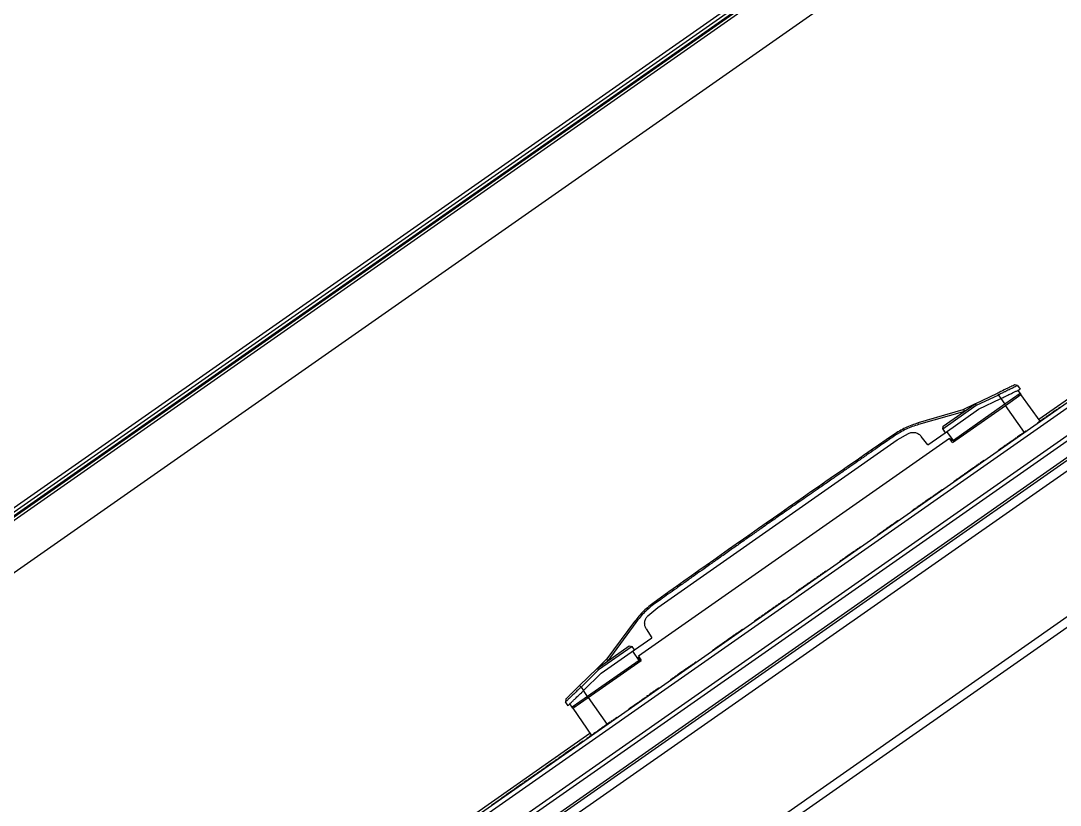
# Model space of a CAD drawing. Header units: millimetres. Extents: x 152904052 to 153933663, y 538271515 to 539240469.
# Drawn here: x 153466378.8 to 153466872.6, y 538580405.9 to 538580778.6 of the extents above; entities that cross this region are included whole.
import ezdxf

# ---------------------------------------------------------------- set-up
doc = ezdxf.new("R2010")
doc.units = ezdxf.units.MM
doc.layers.add('POWR', color=5, linetype='Continuous')

msp = doc.modelspace()

# ---------------------------------------------------------------- linework, layer by layer
at = {"layer": 'POWR', "color": 7}
for p, q in [((153467081.4, 538581041.31), (153466180.33, 538580410.37)), ((153467082.32, 538581040), (153466181.25, 538580409.06)), ((153467080.5, 538581037.01), (153466184.68, 538580409.75)), ((153466194.65, 538580416.25), (153467071.15, 538581029.98)), ((153466196.46, 538580415.93), (153467070.83, 538581028.17)), ((153467072.18, 538581004.08), (153466218.63, 538580406.42)), ((153466325.01, 538580208.99), (153467221.16, 538580836.48)), ((153466325.52, 538580211.91), (153467218.24, 538580836.99)), ((153467225.2, 538580826), (153466333.48, 538580201.61)), ((153467226.34, 538580824.36), (153466334.63, 538580199.97)), ((153467214.87, 538580807.11), (153464552.63, 538578942.98)), ((153467217.22, 538580803.75), (153464554.98, 538578939.63)), ((153465908.45, 538579893.81), (153467206.81, 538580802.93)), ((153467267, 538580769.27), (153464570.35, 538578881.05)), ((153467239.86, 538580745.26), (153466390.73, 538580150.69)), ((153466862.34, 538580589.32), (153466924.11, 538580632.57)), ((153466852.29, 538580605.28), (153466850.96, 538580605.63)), ((153466852.28, 538580605.29), (153466853.57, 538580603.56)), ((153466852.46, 538580603.02), (153466853.52, 538580601.47)), ((153466832.2, 538580596.6), (153466842.74, 538580601.68)), ((153466843.18, 538580600.78), (153466832.67, 538580595.79)), ((153466833.72, 538580594), (153466844.34, 538580599.11)), ((153466842.74, 538580601.68), (153466843.18, 538580600.78)), ((153466843.18, 538580600.78), (153466844.34, 538580599.11)), ((153466844.34, 538580599.11), (153466846.25, 538580596.38)), ((153466853.52, 538580601.47), (153466846.25, 538580596.38)), ((153466846.6, 538580595.89), (153466853.87, 538580600.98)), ((153466853.19, 538580600.5), (153466852.87, 538580601.01)), ((153466853.52, 538580601.47), (153466853.86, 538580600.97)), ((153466863.08, 538580588.31), (153466853.87, 538580600.98)), ((153466826.27, 538580593.81), (153466805.12, 538580587.54)), ((153466827.06, 538580593), (153466805.33, 538580586.8)), ((153466832.67, 538580595.79), (153466816.74, 538580584.63)), ((153466816.97, 538580585.93), (153466832.2, 538580596.6)), ((153466817.87, 538580582.9), (153466833.72, 538580594)), ((153466821.45, 538580578.28), (153466846.6, 538580595.89)), ((153466846.25, 538580596.38), (153466821.8, 538580579.26)), ((153466832.2, 538580596.6), (153466826.33, 538580593.77)), ((153466827.19, 538580593.09), (153466826.82, 538580593.62)), ((153466832.2, 538580596.6), (153466832.67, 538580595.79)), ((153466846.25, 538580596.38), (153466846.6, 538580595.89)), ((153466855.58, 538580583.06), (153466846.6, 538580595.89)), ((153466869.05, 538580592.61), (153466869.11, 538580592.53)), ((153466870.11, 538580593.35), (153466870.16, 538580593.27)), ((153466871.16, 538580594.09), (153466871.22, 538580594.01)), ((153466872.4, 538580594.96), (153466872.45, 538580594.87)), ((153466863.93, 538580589.03), (153466863.99, 538580588.95)), ((153466866.78, 538580591.02), (153466866.83, 538580590.94)), ((153466805.33, 538580586.8), (153466805.12, 538580587.54)), ((153466809.68, 538580577.17), (153466817.87, 538580582.9)), ((153466816.74, 538580584.63), (153466816.97, 538580585.93)), ((153466816.74, 538580584.63), (153466817.87, 538580582.9)), ((153466821.8, 538580579.26), (153466818.75, 538580583.52)), ((153466856.22, 538580583.63), (153466856.28, 538580583.55)), ((153466820.04, 538580580.15), (153466672.25, 538580476.66)), ((153466681.37, 538580499.82), (153466795.15, 538580579.49)), ((153466793.84, 538580581.37), (153466793.44, 538580581.95)), ((153466795.15, 538580579.49), (153466800.5, 538580582.58)), ((153466809.68, 538580577.17), (153466806.58, 538580581.13)), ((153466821.45, 538580578.28), (153466820.04, 538580580.15)), ((153466820.75, 538580580.04), (153466820.34, 538580579.75)), ((153466821.56, 538580578.96), (153466820.75, 538580580.04)), ((153466821.8, 538580579.26), (153466821.5, 538580579.04)), ((153466822.15, 538580579.37), (153466821.56, 538580578.96)), ((153466822.45, 538580578.98), (153466822.15, 538580579.37)), ((153466822.81, 538580579.23), (153466822.45, 538580579.71)), ((153466849.08, 538580578.63), (153466849.14, 538580578.55)), ((153466850.13, 538580579.37), (153466850.19, 538580579.29)), ((153466851.61, 538580580.4), (153466851.67, 538580580.32)), ((153466847.06, 538580577.22), (153466847.12, 538580577.14)), ((153466826.92, 538580563.11), (153466826.98, 538580563.03)), ((153466830.25, 538580565.44), (153466830.31, 538580565.36)), ((153466833.16, 538580567.48), (153466833.22, 538580567.4)), ((153466824.26, 538580561.25), (153466824.31, 538580561.17)), ((153466825.22, 538580561.92), (153466825.28, 538580561.84)), ((153466814.24, 538580554.23), (153466814.3, 538580554.15)), ((153466815.34, 538580555.01), (153466815.4, 538580554.93)), ((153466816.45, 538580555.78), (153466816.5, 538580555.7)), ((153466807.03, 538580549.19), (153466807.09, 538580549.1)), ((153466809.3, 538580550.78), (153466809.36, 538580550.7)), ((153466802.16, 538580545.78), (153466802.22, 538580545.7)), ((153466803.27, 538580546.55), (153466803.32, 538580546.47)), ((153466804.37, 538580547.32), (153466804.43, 538580547.24)), ((153466792.37, 538580538.92), (153466792.42, 538580538.84)), ((153466790.25, 538580537.44), (153466790.31, 538580537.36)), ((153466791.02, 538580537.98), (153466790.8, 538580537.82)), ((153466791.31, 538580538.18), (153466791.37, 538580538.1)), ((153466771.2, 538580524.1), (153466771.26, 538580524.02)), ((153466772.26, 538580524.84), (153466772.32, 538580524.76)), ((153466772.78, 538580525.2), (153466772.83, 538580525.12)), ((153466773.83, 538580525.94), (153466773.89, 538580525.86)), ((153466775.05, 538580526.79), (153466775.11, 538580526.71)), ((153466776.74, 538580527.98), (153466776.8, 538580527.9)), ((153466767.84, 538580521.74), (153466767.9, 538580521.66)), ((153466768.81, 538580522.42), (153466768.86, 538580522.34)), ((153466770.15, 538580523.36), (153466770.21, 538580523.28)), ((153466756.54, 538580513.83), (153466756.6, 538580513.75)), ((153466758.24, 538580515.02), (153466758.29, 538580514.94)), ((153466759.2, 538580515.7), (153466759.26, 538580515.61)), ((153466750.3, 538580509.46), (153466750.35, 538580509.38)), ((153466751.99, 538580510.65), (153466752.05, 538580510.57)), ((153466754.27, 538580512.24), (153466754.32, 538580512.16)), ((153466747.12, 538580507.24), (153466747.18, 538580507.16)), ((153466676.67, 538580495.87), (153466681.37, 538580499.82)), ((153466680.05, 538580501.7), (153466679.64, 538580502.27)), ((153466735.44, 538580499.06), (153466735.49, 538580498.97)), ((153466736.65, 538580499.91), (153466736.71, 538580499.83)), ((153466738.35, 538580501.09), (153466738.41, 538580501.01)), ((153466741.52, 538580503.32), (153466741.58, 538580503.23)), ((153466730.41, 538580495.54), (153466730.47, 538580495.45)), ((153466733.32, 538580497.58), (153466733.38, 538580497.49)), ((153466734.38, 538580498.32), (153466734.44, 538580498.23)), ((153466670.4, 538580493.21), (153466657.27, 538580475.47)), ((153466671.02, 538580492.75), (153466657.76, 538580474.46)), ((153466671.02, 538580492.75), (153466670.4, 538580493.21)), ((153466675.94, 538580489.67), (153466678.61, 538580485.39)), ((153466721.64, 538580489.39), (153466721.69, 538580489.31)), ((153466727.24, 538580493.31), (153466727.29, 538580493.23)), ((153466670.42, 538580479.66), (153466678.61, 538580485.39)), ((153466715.26, 538580484.93), (153466714.49, 538580484.39)), ((153466715.55, 538580485.13), (153466715.61, 538580485.05)), ((153466720.48, 538580488.59), (153466720.54, 538580488.5)), ((153466652.62, 538580470.86), (153466667.88, 538580481.54)), ((153466669.18, 538580481.31), (153466653.22, 538580470.13)), ((153466654.54, 538580468.54), (153466670.42, 538580479.66)), ((153466667.88, 538580481.54), (153466669.18, 538580481.31)), ((153466670.42, 538580479.66), (153466669.18, 538580481.31)), ((153466669.18, 538580481.31), (153466669.18, 538580481.31)), ((153466672.5, 538580474.71), (153466669.54, 538580479.04)), ((153466707.35, 538580479.39), (153466707.41, 538580479.31)), ((153466710.61, 538580481.67), (153466710.67, 538580481.59)), ((153466672.5, 538580474.71), (153466648.02, 538580457.57)), ((153466648.37, 538580457.08), (153466673.53, 538580474.7)), ((153466657.28, 538580475.41), (153466652.62, 538580470.86)), ((153466657.26, 538580474.89), (153466657.63, 538580474.36)), ((153466672.17, 538580473.75), (153466671.85, 538580474.26)), ((153466672.52, 538580476.24), (153466672.11, 538580475.96)), ((153466672.11, 538580475.96), (153466672.84, 538580474.83)), ((153466672.25, 538580476.66), (153466673.53, 538580474.7)), ((153466672.84, 538580474.83), (153466672.26, 538580474.42)), ((153466672.26, 538580474.42), (153466672.53, 538580474)), ((153466672.79, 538580474.92), (153466672.5, 538580474.71)), ((153466644.24, 538580462.68), (153466652.62, 538580470.86)), ((153466653.22, 538580470.13), (153466644.94, 538580461.97)), ((153466652.62, 538580470.86), (153466653.22, 538580470.13)), ((153466693.55, 538580469.73), (153466693.61, 538580469.64)), ((153466694.61, 538580470.47), (153466694.66, 538580470.38)), ((153466695.66, 538580471.21), (153466695.72, 538580471.12)), ((153466698.49, 538580473.19), (153466698.55, 538580473.1)), ((153466699.46, 538580473.86), (153466699.52, 538580473.78)), ((153466646.1, 538580460.31), (153466654.54, 538580468.54)), ((153466687.46, 538580465.46), (153466687.52, 538580465.38)), ((153466689.59, 538580466.95), (153466689.64, 538580466.87)), ((153466644.94, 538580461.97), (153466644.24, 538580462.68)), ((153466644.94, 538580461.97), (153466646.1, 538580460.31)), ((153466648.02, 538580457.57), (153466646.1, 538580460.31)), ((153466681.86, 538580461.54), (153466681.92, 538580461.46)), ((153466637.72, 538580456.32), (153466637.59, 538580454.96)), ((153466637.59, 538580454.96), (153466637.59, 538580454.95)), ((153466638.77, 538580453.15), (153466637.59, 538580454.96)), ((153466648.02, 538580457.57), (153466640.75, 538580452.49)), ((153466641.09, 538580451.99), (153466648.37, 538580457.08)), ((153466648.37, 538580457.08), (153466648.02, 538580457.57)), ((153466648.37, 538580457.08), (153466657.35, 538580444.25)), ((153466672.45, 538580454.95), (153466672.5, 538580454.87)), ((153466673.66, 538580455.8), (153466673.72, 538580455.72)), ((153466674.72, 538580456.54), (153466674.78, 538580456.46)), ((153466640.75, 538580452.49), (153466639.65, 538580454.02)), ((153466641.1, 538580452), (153466640.75, 538580452.49)), ((153466641.09, 538580451.99), (153466649.85, 538580439)), ((153466641.41, 538580452.94), (153466641.77, 538580452.46)), ((153466667.58, 538580451.54), (153466667.63, 538580451.46)), ((153466670.75, 538580453.76), (153466670.81, 538580453.68)), ((153466658.8, 538580445.39), (153466658.86, 538580445.31)), ((153466659.77, 538580446.07), (153466659.83, 538580445.99)), ((153466660.87, 538580446.84), (153466660.93, 538580446.76)), ((153466661.97, 538580447.62), (153466662.03, 538580447.54)), ((153466416.88, 538580277.41), (153466649.15, 538580440.04)), ((153466650.86, 538580439.84), (153466650.92, 538580439.75)), ((153466652.56, 538580441.02), (153466652.62, 538580440.94)), ((153466654.83, 538580442.62), (153466654.89, 538580442.53)), ((153466657.11, 538580444.21), (153466657.16, 538580444.13)), ((153466644.25, 538580435.21), (153466644.31, 538580435.12)), ((153466644.39, 538580435.31), (153466646, 538580436.43)), ((153466646, 538580436.43), (153466646.06, 538580436.35)), ((153466648.79, 538580438.39), (153466648.85, 538580438.31)), ((153466649.9, 538580439.16), (153466649.95, 538580439.08)), ((153466642.09, 538580433.69), (153466642.15, 538580433.61)), ((153466632.67, 538580427.1), (153466632.73, 538580427.02)), ((153466633.89, 538580427.95), (153466633.95, 538580427.87)), ((153466634.29, 538580428.23), (153466634.66, 538580428.49)), ((153466634.95, 538580428.69), (153466635, 538580428.61)), ((153466636, 538580429.43), (153466636.06, 538580429.35)), ((153466627.8, 538580423.69), (153466627.86, 538580423.61)), ((153466617.51, 538580416.49), (153466617.57, 538580416.4)), ((153466619.21, 538580417.67), (153466619.27, 538580417.59)), ((153466608.1, 538580409.89), (153466608.16, 538580409.81)), ((153466612.97, 538580413.3), (153466613.03, 538580413.22)), ((153466614.19, 538580414.15), (153466614.24, 538580414.07)), ((153466602.39, 538580405.9), (153466606.54, 538580408.8)), ((153466606.54, 538580408.8), (153466607.96, 538580409.79)), ((153466606.54, 538580408.8), (153466606.6, 538580408.72))]:
    msp.add_line(p, q, dxfattribs=at)
for points, knots in [([(153466850.96, 538580605.63), (153466850.93, 538580605.62), (153466850.87, 538580605.59), (153466850.38, 538580605.35), (153466849.62, 538580604.99), (153466848.59, 538580604.49), (153466847.34, 538580603.89), (153466845.44, 538580602.97), (153466843.82, 538580602.19), (153466842.74, 538580601.68)], [0, 0, 0, 0, 0.124387, 0.248796, 0.373486, 0.498473, 0.623785, 0.749391, 1, 1, 1, 1]), ([(153466852.28, 538580605.29), (153466852.24, 538580605.27), (153466852.18, 538580605.24), (153466851.63, 538580604.97), (153466850.78, 538580604.55), (153466849.78, 538580604.05), (153466848.74, 538580603.53), (153466847.75, 538580603.04), (153466846.85, 538580602.6), (153466846.1, 538580602.23), (153466845.53, 538580601.95), (153466844.91, 538580601.64), (153466844.12, 538580601.24), (153466843.53, 538580600.95), (153466843.18, 538580600.78)], [0, 0, 0, 0, 0.124215, 0.250065, 0.372352, 0.500532, 0.578282, 0.661766, 0.750982, 0.789418, 0.830993, 0.875703, 0.925073, 1, 1, 1, 1]), ([(153466844.34, 538580599.11), (153466844.71, 538580599.29), (153466845.39, 538580599.62), (153466846.32, 538580600.07), (153466847.08, 538580600.44), (153466848.16, 538580600.95), (153466849.21, 538580601.46), (153466850.22, 538580601.94), (153466851.13, 538580602.38), (153466852.12, 538580602.86), (153466852.96, 538580603.26), (153466853.48, 538580603.51), (153466853.54, 538580603.54), (153466853.57, 538580603.56)], [0, 0, 0, 0, 0.076322, 0.142036, 0.197122, 0.241563, 0.378982, 0.442435, 0.502317, 0.63492, 0.761593, 0.881467, 1, 1, 1, 1]), ([(153466826.27, 538580593.81), (153466826.3, 538580593.82), (153466826.35, 538580593.83), (153466826.44, 538580593.83), (153466826.53, 538580593.82), (153466826.63, 538580593.79), (153466826.74, 538580593.72), (153466826.8, 538580593.65), (153466826.82, 538580593.62)], [0, 0, 0, 0, 0.1114413, 0.2312656, 0.3607046, 0.5003364, 0.7489206, 1, 1, 1, 1]), ([(153466869.05, 538580592.61), (153466868.83, 538580592.46), (153466868.41, 538580592.16), (153466867.78, 538580591.72), (153466867.31, 538580591.39), (153466866.99, 538580591.17), (153466866.81, 538580591.04), (153466866.79, 538580591.03), (153466866.78, 538580591.02)], [0, 0, 0, 0, 0.206141, 0.386232, 0.554878, 0.690242, 0.836276, 1, 1, 1, 1]), ([(153466870.11, 538580593.35), (153466870.01, 538580593.29), (153466869.84, 538580593.16), (153466869.57, 538580592.98), (153466869.34, 538580592.82), (153466869.16, 538580592.69), (153466869.07, 538580592.63), (153466869.07, 538580592.62), (153466869.07, 538580592.62)], [0, 0, 0, 0, 0.204415, 0.384849, 0.552471, 0.740975, 0.946856, 1, 1, 1, 1]), ([(153466871.16, 538580594.09), (153466871.14, 538580594.08), (153466871.09, 538580594.04), (153466870.82, 538580593.85), (153466870.49, 538580593.62), (153466870.23, 538580593.44), (153466870.11, 538580593.35)], [0, 0, 0, 0, 0.274501, 0.560362, 0.784093, 1, 1, 1, 1]), ([(153466872.4, 538580594.96), (153466872.34, 538580594.92), (153466872.26, 538580594.86), (153466871.78, 538580594.52), (153466871.61, 538580594.4)], [0, 0, 0, 0, 0.647597, 1, 1, 1, 1]), ([(153466863.65, 538580588.83), (153466863.59, 538580588.79), (153466863.12, 538580588.46), (153466862.53, 538580588.04), (153466861.92, 538580587.62), (153466861.85, 538580587.57), (153466861.82, 538580587.55)], [0, 0, 0, 0, 0.042441, 0.333294, 0.647319, 1, 1, 1, 1]), ([(153466865.46, 538580590.1), (153466865.33, 538580590.01), (153466864.91, 538580589.72), (153466864.43, 538580589.37), (153466864, 538580589.08), (153466863.96, 538580589.05), (153466863.93, 538580589.03)], [0, 0, 0, 0, 0.113531, 0.382969, 0.67374, 1, 1, 1, 1]), ([(153466866.49, 538580590.82), (153466866.35, 538580590.72), (153466865.99, 538580590.47), (153466865.75, 538580590.3), (153466865.74, 538580590.3), (153466865.74, 538580590.3)], [0, 0, 0, 0, 0.275899, 0.729245, 1, 1, 1, 1]), ([(153466805.12, 538580587.54), (153466803.06, 538580586.84), (153466798.94, 538580585.45), (153466795.27, 538580583.12), (153466793.44, 538580581.95)], [0, 0, 0, 0, 0.500247, 1, 1, 1, 1]), ([(153466805.33, 538580586.8), (153466803.3, 538580586.13), (153466799.25, 538580584.8), (153466795.64, 538580582.52), (153466793.84, 538580581.37)], [0, 0, 0, 0, 0.499906, 1, 1, 1, 1]), ([(153466800.5, 538580582.58), (153466801.02, 538580582.76), (153466802.08, 538580583.15), (153466803.81, 538580583.01), (153466805.42, 538580582.35), (153466806.2, 538580581.53), (153466806.58, 538580581.13)], [0, 0, 0, 0, 0.242726, 0.499953, 0.757165, 1, 1, 1, 1]), ([(153466855.32, 538580583), (153466855.33, 538580583.01), (153466855.39, 538580583.05), (153466854.86, 538580582.68), (153466853.79, 538580581.93), (153466852.5, 538580581.03), (153466851.9, 538580580.6)], [0, 0, 0, 0, 0.065466, 0.32379, 0.680703, 1, 1, 1, 1]), ([(153466856.22, 538580583.63), (153466856.18, 538580583.6), (153466856.13, 538580583.57), (153466855.73, 538580583.28), (153466855.63, 538580583.22)], [0, 0, 0, 0, 0.759114, 1, 1, 1, 1]), ([(153466793.44, 538580581.95), (153466774.39, 538580568.78), (153466736.31, 538580542.44), (153466698.53, 538580515.66), (153466679.64, 538580502.27)], [0, 0, 0, 0, 0.500001, 1, 1, 1, 1]), ([(153466793.84, 538580581.37), (153466792.99, 538580580.79), (153466791.14, 538580579.51), (153466788.11, 538580577.41), (153466784.59, 538580574.97), (153466780.63, 538580572.23), (153466776.57, 538580569.42), (153466773.09, 538580567.01), (153466770.38, 538580565.13), (153466768.35, 538580563.72), (153466766.48, 538580562.43), (153466764.43, 538580561.01), (153466762.13, 538580559.41), (153466759.6, 538580557.66), (153466755.5, 538580554.81), (153466749.99, 538580550.98), (153466743.27, 538580546.29), (153466736.95, 538580541.88), (153466731.41, 538580537.99), (153466726.36, 538580534.45), (153466721.72, 538580531.18), (153466716.82, 538580527.72), (153466711.95, 538580524.28), (153466707.39, 538580521.06), (153466703.26, 538580518.13), (153466699.14, 538580515.22), (153466694.81, 538580512.15), (153466690.44, 538580509.05), (153466686.44, 538580506.22), (153466683.05, 538580503.82), (153466680.98, 538580502.36), (153466680.05, 538580501.7)], [0, 0, 0, 0, 0.022162, 0.048671, 0.079525, 0.114725, 0.152566, 0.186199, 0.206135, 0.223888, 0.239456, 0.255204, 0.277863, 0.299996, 0.321605, 0.385751, 0.444772, 0.498668, 0.5523, 0.590899, 0.631777, 0.674934, 0.720368, 0.760605, 0.795522, 0.829609, 0.869551, 0.910124, 0.945364, 0.975323, 1, 1, 1, 1]), ([(153466849.08, 538580578.63), (153466848.97, 538580578.56), (153466848.78, 538580578.42), (153466848.49, 538580578.22), (153466848.27, 538580578.06), (153466848.12, 538580577.96), (153466848.04, 538580577.9), (153466848.03, 538580577.89), (153466848.02, 538580577.89)], [0, 0, 0, 0, 0.2076398, 0.387931, 0.5558483, 0.6904925, 0.8361053, 1, 1, 1, 1]), ([(153466850.13, 538580579.37), (153466850.11, 538580579.35), (153466850.07, 538580579.32), (153466849.79, 538580579.13), (153466849.46, 538580578.9), (153466849.2, 538580578.72), (153466849.08, 538580578.63)], [0, 0, 0, 0, 0.273393, 0.559555, 0.78385, 1, 1, 1, 1]), ([(153466851.61, 538580580.4), (153466851.56, 538580580.36), (153466851.46, 538580580.29), (153466850.97, 538580579.95), (153466850.55, 538580579.66), (153466850.42, 538580579.57)], [0, 0, 0, 0, 0.400319, 0.819301, 1, 1, 1, 1]), ([(153466846.78, 538580577.02), (153466846.5, 538580576.83), (153466845.74, 538580576.29), (153466844.71, 538580575.57), (153466843.87, 538580574.98), (153466843.38, 538580574.64), (153466843.33, 538580574.6), (153466843.3, 538580574.58)], [0, 0, 0, 0, 0.13081, 0.369237, 0.560314, 0.767051, 1, 1, 1, 1]), ([(153466847.74, 538580577.69), (153466847.68, 538580577.65), (153466847.5, 538580577.52), (153466847.28, 538580577.37), (153466847.09, 538580577.24), (153466847.07, 538580577.22), (153466847.06, 538580577.22)], [0, 0, 0, 0, 0.103911, 0.37553, 0.669295, 1, 1, 1, 1]), ([(153466834.13, 538580568.16), (153466834.07, 538580568.12), (153466834.01, 538580568.08), (153466833.52, 538580567.73), (153466833.45, 538580567.68)], [0, 0, 0, 0, 0.862248, 1, 1, 1, 1]), ([(153466836.33, 538580569.7), (153466836.26, 538580569.66), (153466836.12, 538580569.55), (153466835.37, 538580569.03), (153466834.66, 538580568.53), (153466834.41, 538580568.36)], [0, 0, 0, 0, 0.385261, 0.786836, 1, 1, 1, 1]), ([(153466826.63, 538580562.91), (153466826.46, 538580562.79), (153466826.05, 538580562.5), (153466825.61, 538580562.19), (153466825.28, 538580561.96), (153466825.24, 538580561.94), (153466825.22, 538580561.92)], [0, 0, 0, 0, 0.18106, 0.428647, 0.696949, 1, 1, 1, 1]), ([(153466829.19, 538580564.7), (153466828.97, 538580564.55), (153466828.56, 538580564.26), (153466827.93, 538580563.82), (153466827.45, 538580563.48), (153466827.14, 538580563.26), (153466826.95, 538580563.13), (153466826.93, 538580563.12), (153466826.92, 538580563.11)], [0, 0, 0, 0, 0.208824, 0.38931, 0.556666, 0.690725, 0.835982, 1, 1, 1, 1]), ([(153466830.25, 538580565.44), (153466830.21, 538580565.41), (153466830.12, 538580565.36), (153466829.71, 538580565.07), (153466829.31, 538580564.79), (153466829, 538580564.57), (153466828.69, 538580564.36), (153466828.43, 538580564.17), (153466828.25, 538580564.04), (153466828.16, 538580563.98), (153466828.15, 538580563.98), (153466828.15, 538580563.98)], [0, 0, 0, 0, 0.214562, 0.43824, 0.547042, 0.648557, 0.735723, 0.814336, 0.892342, 0.977972, 1, 1, 1, 1]), ([(153466831.45, 538580566.28), (153466831.45, 538580566.28), (153466831.47, 538580566.3), (153466831.22, 538580566.12), (153466830.57, 538580565.67), (153466829.65, 538580565.02), (153466829.19, 538580564.7)], [0, 0, 0, 0, 0.026089, 0.217019, 0.613779, 1, 1, 1, 1]), ([(153466833.16, 538580567.48), (153466833.08, 538580567.43), (153466832.92, 538580567.31), (153466832.14, 538580566.77), (153466831.74, 538580566.49)], [0, 0, 0, 0, 0.490548, 1, 1, 1, 1]), ([(153466823.97, 538580561.05), (153466823.88, 538580560.98), (153466823.37, 538580560.63), (153466822.75, 538580560.19), (153466822.14, 538580559.77), (153466822.08, 538580559.72), (153466822.05, 538580559.7)], [0, 0, 0, 0, 0.063351, 0.3464, 0.65322, 1, 1, 1, 1]), ([(153466824.94, 538580561.72), (153466824.88, 538580561.69), (153466824.6, 538580561.49), (153466824.34, 538580561.3), (153466824.28, 538580561.27), (153466824.26, 538580561.25)], [0, 0, 0, 0, 0.097443, 0.521232, 1, 1, 1, 1]), ([(153466814.24, 538580554.23), (153466814.13, 538580554.16), (153466813.9, 538580554), (153466812.9, 538580553.3), (153466812.07, 538580552.71), (153466811.86, 538580552.57)], [0, 0, 0, 0, 0.418053, 0.858133, 1, 1, 1, 1]), ([(153466815.34, 538580555.01), (153466815.3, 538580554.97), (153466815.21, 538580554.92), (153466814.73, 538580554.58), (153466814.53, 538580554.44)], [0, 0, 0, 0, 0.568455, 1, 1, 1, 1]), ([(153466816.45, 538580555.78), (153466816.4, 538580555.75), (153466816.32, 538580555.69), (153466815.82, 538580555.34), (153466815.63, 538580555.21)], [0, 0, 0, 0, 0.631228, 1, 1, 1, 1]), ([(153466806.74, 538580548.99), (153466806.68, 538580548.94), (153466806.22, 538580548.62), (153466805.52, 538580548.13), (153466804.84, 538580547.65), (153466804.44, 538580547.37), (153466804.39, 538580547.34), (153466804.37, 538580547.32)], [0, 0, 0, 0, 0.041773, 0.30421, 0.514257, 0.742131, 1, 1, 1, 1]), ([(153466809.3, 538580550.78), (153466809.08, 538580550.62), (153466808.67, 538580550.33), (153466808.04, 538580549.89), (153466807.56, 538580549.56), (153466807.25, 538580549.34), (153466807.06, 538580549.21), (153466807.04, 538580549.19), (153466807.03, 538580549.19)], [0, 0, 0, 0, 0.209514, 0.39012, 0.557163, 0.690891, 0.835937, 1, 1, 1, 1]), ([(153466810.36, 538580551.52), (153466810.32, 538580551.49), (153466810.24, 538580551.43), (153466809.83, 538580551.15), (153466809.43, 538580550.86), (153466809.11, 538580550.64), (153466808.81, 538580550.43), (153466808.56, 538580550.26), (153466808.38, 538580550.13), (153466808.27, 538580550.05), (153466808.25, 538580550.04), (153466808.25, 538580550.04)], [0, 0, 0, 0, 0.205976, 0.421527, 0.526331, 0.623885, 0.707292, 0.78213, 0.84786, 0.918755, 1, 1, 1, 1]), ([(153466811.58, 538580552.37), (153466811.53, 538580552.34), (153466811.43, 538580552.27), (153466810.84, 538580551.85), (153466810.13, 538580551.36), (153466809.58, 538580550.97), (153466809.3, 538580550.78)], [0, 0, 0, 0, 0.272178, 0.558653, 0.783563, 1, 1, 1, 1]), ([(153466802.98, 538580546.35), (153466802.96, 538580546.34), (153466802.62, 538580546.1), (153466802.29, 538580545.86), (153466802.21, 538580545.81), (153466802.16, 538580545.78)], [0, 0, 0, 0, 0.02522, 0.48236, 1, 1, 1, 1]), ([(153466804.08, 538580547.12), (153466804.02, 538580547.08), (153466803.69, 538580546.84), (153466803.37, 538580546.62), (153466803.3, 538580546.57), (153466803.27, 538580546.55)], [0, 0, 0, 0, 0.08994, 0.51681, 1, 1, 1, 1]), ([(153466792.37, 538580538.92), (153466792.34, 538580538.9), (153466792.3, 538580538.87), (153466792.02, 538580538.68), (153466791.69, 538580538.45), (153466791.44, 538580538.27), (153466791.31, 538580538.18)], [0, 0, 0, 0, 0.271948, 0.558479, 0.783507, 1, 1, 1, 1]), ([(153466793.07, 538580539.41), (153466793.04, 538580539.39), (153466793, 538580539.36), (153466792.72, 538580539.17), (153466792.65, 538580539.12)], [0, 0, 0, 0, 0.746301, 1, 1, 1, 1]), ([(153466795.73, 538580541.27), (153466795.62, 538580541.2), (153466795.39, 538580541.04), (153466794.39, 538580540.34), (153466793.56, 538580539.75), (153466793.36, 538580539.61)], [0, 0, 0, 0, 0.417755, 0.858025, 1, 1, 1, 1]), ([(153466788.24, 538580536.03), (153466788.17, 538580535.98), (153466787.71, 538580535.66), (153466787.02, 538580535.17), (153466786.33, 538580534.69), (153466785.93, 538580534.41), (153466785.88, 538580534.38), (153466785.86, 538580534.36)], [0, 0, 0, 0, 0.041806, 0.304204, 0.514162, 0.742011, 1, 1, 1, 1]), ([(153466790.8, 538580537.82), (153466790.57, 538580537.66), (153466790.16, 538580537.37), (153466789.53, 538580536.93), (153466789.05, 538580536.6), (153466788.74, 538580536.38), (153466788.55, 538580536.25), (153466788.53, 538580536.23), (153466788.52, 538580536.23)], [0, 0, 0, 0, 0.209919, 0.390606, 0.557481, 0.69102, 0.835936, 1, 1, 1, 1]), ([(153466791.31, 538580538.18), (153466791.21, 538580538.11), (153466791.02, 538580537.97), (153466790.72, 538580537.77), (153466790.5, 538580537.61), (153466790.35, 538580537.51), (153466790.27, 538580537.45), (153466790.26, 538580537.44), (153466790.25, 538580537.44)], [0, 0, 0, 0, 0.209802, 0.390463, 0.557393, 0.690995, 0.835949, 1, 1, 1, 1]), ([(153466777.67, 538580528.63), (153466777.68, 538580528.63), (153466777.72, 538580528.66), (153466777.5, 538580528.51), (153466777.13, 538580528.25), (153466777.03, 538580528.18)], [0, 0, 0, 0, 0.145882, 0.762957, 1, 1, 1, 1]), ([(153466771.2, 538580524.1), (153466771.1, 538580524.03), (153466770.91, 538580523.89), (153466770.62, 538580523.69), (153466770.39, 538580523.53), (153466770.25, 538580523.43), (153466770.16, 538580523.37), (153466770.15, 538580523.36), (153466770.15, 538580523.36)], [0, 0, 0, 0, 0.209943, 0.390659, 0.557556, 0.691096, 0.835987, 1, 1, 1, 1]), ([(153466770.92, 538580523.9), (153466770.86, 538580523.86), (153466770.69, 538580523.74), (153466770.54, 538580523.63), (153466770.51, 538580523.62), (153466770.5, 538580523.61)], [0, 0, 0, 0, 0.208995, 0.579952, 1, 1, 1, 1]), ([(153466772.26, 538580524.84), (153466772.24, 538580524.82), (153466772.19, 538580524.79), (153466771.92, 538580524.6), (153466771.59, 538580524.37), (153466771.33, 538580524.19), (153466771.2, 538580524.1)], [0, 0, 0, 0, 0.271839, 0.558408, 0.7835, 1, 1, 1, 1]), ([(153466772.78, 538580525.2), (153466772.67, 538580525.13), (153466772.48, 538580524.99), (153466772.19, 538580524.79), (153466771.97, 538580524.63), (153466771.82, 538580524.53), (153466771.73, 538580524.47), (153466771.72, 538580524.46), (153466771.72, 538580524.46)], [0, 0, 0, 0, 0.2099956, 0.390717, 0.5575817, 0.6910895, 0.835966, 1, 1, 1, 1]), ([(153466773.32, 538580525.58), (153466773.29, 538580525.56), (153466773.25, 538580525.53), (153466772.97, 538580525.34), (153466772.65, 538580525.11), (153466772.39, 538580524.93), (153466772.26, 538580524.84)], [0, 0, 0, 0, 0.271642, 0.55821, 0.783372, 1, 1, 1, 1]), ([(153466773.83, 538580525.94), (153466773.81, 538580525.92), (153466773.76, 538580525.89), (153466773.49, 538580525.7), (153466773.16, 538580525.47), (153466772.9, 538580525.29), (153466772.78, 538580525.2)], [0, 0, 0, 0, 0.271794, 0.55833, 0.783422, 1, 1, 1, 1]), ([(153466775.05, 538580526.79), (153466775, 538580526.76), (153466774.89, 538580526.68), (153466774.48, 538580526.39), (153466774.16, 538580526.17), (153466774.12, 538580526.14)], [0, 0, 0, 0, 0.456511, 0.9378576, 1, 1, 1, 1]), ([(153466776.74, 538580527.98), (153466776.66, 538580527.92), (153466776.5, 538580527.81), (153466775.73, 538580527.27), (153466775.34, 538580526.99)], [0, 0, 0, 0, 0.49237, 1, 1, 1, 1]), ([(153466768.52, 538580522.22), (153466768.47, 538580522.18), (153466768.19, 538580521.99), (153466767.92, 538580521.8), (153466767.87, 538580521.76), (153466767.84, 538580521.74)], [0, 0, 0, 0, 0.097213, 0.520566, 1, 1, 1, 1]), ([(153466769.86, 538580523.16), (153466769.81, 538580523.13), (153466769.54, 538580522.93), (153466769.2, 538580522.69), (153466768.86, 538580522.46), (153466768.82, 538580522.43), (153466768.81, 538580522.42)], [0, 0, 0, 0, 0.058498, 0.342571, 0.650874, 1, 1, 1, 1]), ([(153466756.54, 538580513.83), (153466756.49, 538580513.8), (153466756.39, 538580513.73), (153466755.8, 538580513.31), (153466755.09, 538580512.82), (153466754.54, 538580512.43), (153466754.27, 538580512.24)], [0, 0, 0, 0, 0.272029, 0.558519, 0.783492, 1, 1, 1, 1]), ([(153466758.24, 538580515.02), (153466758.16, 538580514.96), (153466757.99, 538580514.85), (153466757.22, 538580514.31), (153466756.83, 538580514.03)], [0, 0, 0, 0, 0.492689, 1, 1, 1, 1]), ([(153466759.2, 538580515.7), (153466759.15, 538580515.66), (153466759.09, 538580515.62), (153466758.59, 538580515.27), (153466758.52, 538580515.22)], [0, 0, 0, 0, 0.861918, 1, 1, 1, 1]), ([(153466761.34, 538580517.19), (153466761.36, 538580517.21), (153466761.43, 538580517.26), (153466760.86, 538580516.86), (153466760.2, 538580516.39), (153466759.59, 538580515.97), (153466759.49, 538580515.9)], [0, 0, 0, 0, 0.104993, 0.504423, 0.919753, 1, 1, 1, 1]), ([(153466749.04, 538580508.58), (153466748.95, 538580508.52), (153466748.45, 538580508.16), (153466747.82, 538580507.73), (153466747.22, 538580507.3), (153466747.16, 538580507.26), (153466747.12, 538580507.24)], [0, 0, 0, 0, 0.063353, 0.346327, 0.653134, 1, 1, 1, 1]), ([(153466750.01, 538580509.26), (153466749.96, 538580509.22), (153466749.68, 538580509.03), (153466749.41, 538580508.84), (153466749.36, 538580508.8), (153466749.33, 538580508.78)], [0, 0, 0, 0, 0.0973744, 0.5210109, 1, 1, 1, 1]), ([(153466751.71, 538580510.45), (153466751.53, 538580510.33), (153466751.13, 538580510.04), (153466750.68, 538580509.73), (153466750.35, 538580509.5), (153466750.32, 538580509.47), (153466750.3, 538580509.46)], [0, 0, 0, 0, 0.1810154, 0.4284383, 0.6966954, 1, 1, 1, 1]), ([(153466754.27, 538580512.24), (153466754.04, 538580512.09), (153466753.63, 538580511.8), (153466753, 538580511.36), (153466752.52, 538580511.02), (153466752.21, 538580510.8), (153466752.02, 538580510.67), (153466752, 538580510.66), (153466751.99, 538580510.65)], [0, 0, 0, 0, 0.209598, 0.390269, 0.557355, 0.691078, 0.836066, 1, 1, 1, 1]), ([(153466679.64, 538580502.27), (153466677.92, 538580500.95), (153466674.48, 538580498.29), (153466671.76, 538580494.9), (153466670.4, 538580493.21)], [0, 0, 0, 0, 0.500331, 1, 1, 1, 1]), ([(153466680.05, 538580501.7), (153466678.36, 538580500.39), (153466674.98, 538580497.79), (153466672.34, 538580494.43), (153466671.02, 538580492.75)], [0, 0, 0, 0, 0.499894, 1, 1, 1, 1]), ([(153466735.44, 538580499.06), (153466735.41, 538580499.04), (153466735.37, 538580499.01), (153466735.09, 538580498.81), (153466734.76, 538580498.58), (153466734.51, 538580498.4), (153466734.38, 538580498.32)], [0, 0, 0, 0, 0.27242, 0.558775, 0.783543, 1, 1, 1, 1]), ([(153466736.65, 538580499.91), (153466736.6, 538580499.87), (153466736.49, 538580499.8), (153466736.08, 538580499.51), (153466735.76, 538580499.28), (153466735.72, 538580499.26)], [0, 0, 0, 0, 0.457282, 0.938061, 1, 1, 1, 1]), ([(153466738.35, 538580501.09), (153466738.27, 538580501.04), (153466738.11, 538580500.93), (153466737.33, 538580500.38), (153466736.94, 538580500.11)], [0, 0, 0, 0, 0.493069, 1, 1, 1, 1]), ([(153466741.52, 538580503.32), (153466741.46, 538580503.27), (153466741.32, 538580503.18), (153466740.34, 538580502.49), (153466739.45, 538580501.87), (153466738.74, 538580501.37), (153466738.64, 538580501.3)], [0, 0, 0, 0, 0.303406, 0.620164, 0.94416, 1, 1, 1, 1]), ([(153466675.94, 538580489.67), (153466675.69, 538580490.16), (153466675.19, 538580491.17), (153466675.12, 538580492.91), (153466675.59, 538580494.58), (153466676.31, 538580495.45), (153466676.67, 538580495.87)], [0, 0, 0, 0, 0.242816, 0.500096, 0.757276, 1, 1, 1, 1]), ([(153466730.12, 538580495.34), (153466729.69, 538580495.03), (153466728.82, 538580494.42), (153466727.92, 538580493.79), (153466727.33, 538580493.38), (153466727.27, 538580493.34), (153466727.24, 538580493.31)], [0, 0, 0, 0, 0.2359323, 0.4671938, 0.7175781, 1, 1, 1, 1]), ([(153466731.82, 538580496.52), (153466731.65, 538580496.4), (153466731.24, 538580496.12), (153466730.79, 538580495.8), (153466730.46, 538580495.57), (153466730.43, 538580495.55), (153466730.41, 538580495.54)], [0, 0, 0, 0, 0.18119, 0.428972, 0.69727, 1, 1, 1, 1]), ([(153466733.04, 538580497.38), (153466732.89, 538580497.27), (153466732.61, 538580497.08), (153466732.32, 538580496.88), (153466732.14, 538580496.75), (153466732.12, 538580496.73), (153466732.11, 538580496.72)], [0, 0, 0, 0, 0.241027, 0.470693, 0.719377, 1, 1, 1, 1]), ([(153466734.38, 538580498.32), (153466734.28, 538580498.24), (153466734.08, 538580498.11), (153466733.79, 538580497.9), (153466733.57, 538580497.75), (153466733.42, 538580497.65), (153466733.34, 538580497.59), (153466733.33, 538580497.58), (153466733.32, 538580497.58)], [0, 0, 0, 0, 0.2089245, 0.389522, 0.5569609, 0.6910183, 0.8361813, 1, 1, 1, 1]), ([(153466721.64, 538580489.39), (153466721.58, 538580489.36), (153466721.5, 538580489.3), (153466720.98, 538580488.93), (153466720.77, 538580488.79)], [0, 0, 0, 0, 0.610687, 1, 1, 1, 1]), ([(153466715.55, 538580485.13), (153466715.07, 538580484.79), (153466714.17, 538580484.16), (153466712.8, 538580483.21), (153466711.77, 538580482.48), (153466711.08, 538580482), (153466710.68, 538580481.72), (153466710.64, 538580481.69), (153466710.61, 538580481.67)], [0, 0, 0, 0, 0.207832, 0.388259, 0.556273, 0.690918, 0.836404, 1, 1, 1, 1]), ([(153466720.48, 538580488.59), (153466720.38, 538580488.51), (153466720.16, 538580488.36), (153466718.88, 538580487.46), (153466717.34, 538580486.39), (153466716.14, 538580485.54), (153466715.55, 538580485.13)], [0, 0, 0, 0, 0.272986, 0.559252, 0.783732, 1, 1, 1, 1]), ([(153466710.33, 538580481.47), (153466709.86, 538580481.14), (153466708.96, 538580480.52), (153466708.04, 538580479.87), (153466707.45, 538580479.46), (153466707.38, 538580479.41), (153466707.35, 538580479.39)], [0, 0, 0, 0, 0.249098, 0.477012, 0.723238, 1, 1, 1, 1]), ([(153466657.26, 538580474.89), (153466657.24, 538580474.93), (153466657.19, 538580475), (153466657.17, 538580475.13), (153466657.17, 538580475.24), (153466657.19, 538580475.32), (153466657.22, 538580475.4), (153466657.25, 538580475.45), (153466657.27, 538580475.47)], [0, 0, 0, 0, 0.250168, 0.499009, 0.638928, 0.768569, 0.888512, 1, 1, 1, 1]), ([(153466693.26, 538580469.53), (153466692.94, 538580469.3), (153466692.29, 538580468.84), (153466691.48, 538580468.28), (153466690.93, 538580467.89), (153466690.61, 538580467.67), (153466690.57, 538580467.64), (153466690.55, 538580467.63)], [0, 0, 0, 0, 0.2126007, 0.4293058, 0.6031202, 0.7903816, 1, 1, 1, 1]), ([(153466694.61, 538580470.47), (153466694.5, 538580470.39), (153466694.31, 538580470.26), (153466694.02, 538580470.05), (153466693.8, 538580469.9), (153466693.65, 538580469.8), (153466693.56, 538580469.74), (153466693.55, 538580469.73), (153466693.55, 538580469.73)], [0, 0, 0, 0, 0.206366, 0.386674, 0.555465, 0.690816, 0.836665, 1, 1, 1, 1]), ([(153466695.66, 538580471.21), (153466695.64, 538580471.19), (153466695.59, 538580471.16), (153466695.32, 538580470.97), (153466694.99, 538580470.73), (153466694.73, 538580470.55), (153466694.61, 538580470.47)], [0, 0, 0, 0, 0.273988, 0.559855, 0.783808, 1, 1, 1, 1]), ([(153466698.49, 538580473.19), (153466698.41, 538580473.13), (153466698.23, 538580473), (153466697.24, 538580472.31), (153466696.33, 538580471.68), (153466695.95, 538580471.41)], [0, 0, 0, 0, 0.354229, 0.723999, 1, 1, 1, 1]), ([(153466699.46, 538580473.86), (153466699.41, 538580473.83), (153466699.35, 538580473.79), (153466698.85, 538580473.43), (153466698.78, 538580473.39)], [0, 0, 0, 0, 0.862976, 1, 1, 1, 1]), ([(153466689.3, 538580466.75), (153466689.24, 538580466.71), (153466688.76, 538580466.37), (153466688.17, 538580465.96), (153466687.56, 538580465.53), (153466687.5, 538580465.49), (153466687.46, 538580465.46)], [0, 0, 0, 0, 0.044957, 0.335913, 0.649338, 1, 1, 1, 1]), ([(153466690.27, 538580467.43), (153466690.21, 538580467.39), (153466689.93, 538580467.19), (153466689.67, 538580467.01), (153466689.61, 538580466.97), (153466689.59, 538580466.95)], [0, 0, 0, 0, 0.098437, 0.523854, 1, 1, 1, 1]), ([(153466644.94, 538580461.97), (153466644.58, 538580461.63), (153466643.93, 538580461.01), (153466642.99, 538580460.12), (153466641.95, 538580459.12), (153466640.83, 538580458.05), (153466639.7, 538580456.98), (153466638.8, 538580456.11), (153466638.11, 538580455.46), (153466637.67, 538580455.04), (153466637.62, 538580454.99), (153466637.59, 538580454.96)], [0, 0, 0, 0, 0.094498, 0.169611, 0.250043, 0.381289, 0.499753, 0.627633, 0.749636, 0.875638, 1, 1, 1, 1]), ([(153466644.24, 538580462.68), (153466643.82, 538580462.27), (153466642.96, 538580461.43), (153466641.73, 538580460.23), (153466640.6, 538580459.12), (153466639.6, 538580458.15), (153466638.78, 538580457.35), (153466638.18, 538580456.77), (153466637.79, 538580456.39), (153466637.74, 538580456.34), (153466637.72, 538580456.32)], [0, 0, 0, 0, 0.12586, 0.251495, 0.376954, 0.502116, 0.626956, 0.751498, 0.875811, 1, 1, 1, 1]), ([(153466638.77, 538580453.15), (153466638.8, 538580453.18), (153466638.85, 538580453.23), (153466639.26, 538580453.63), (153466639.81, 538580454.17), (153466640.4, 538580454.74), (153466641.06, 538580455.38), (153466641.82, 538580456.13), (153466642.68, 538580456.97), (153466643.43, 538580457.7), (153466644.25, 538580458.5), (153466645.15, 538580459.38), (153466645.77, 538580459.98), (153466646.1, 538580460.31)], [0, 0, 0, 0, 0.118491, 0.238367, 0.364984, 0.430625, 0.497778, 0.620912, 0.687934, 0.758541, 0.837928, 0.912403, 1, 1, 1, 1]), ([(153466678.69, 538580459.32), (153466678.61, 538580459.26), (153466678.45, 538580459.15), (153466677.66, 538580458.6), (153466677.27, 538580458.32)], [0, 0, 0, 0, 0.493299, 1, 1, 1, 1]), ([(153466681.86, 538580461.54), (153466681.8, 538580461.5), (153466681.67, 538580461.4), (153466680.69, 538580460.72), (153466679.79, 538580460.09), (153466679.08, 538580459.59), (153466678.97, 538580459.52)], [0, 0, 0, 0, 0.306251, 0.622814, 0.944665, 1, 1, 1, 1]), ([(153466672.16, 538580454.75), (153466671.99, 538580454.63), (153466671.58, 538580454.34), (153466671.14, 538580454.03), (153466670.8, 538580453.8), (153466670.77, 538580453.77), (153466670.75, 538580453.76)], [0, 0, 0, 0, 0.182385, 0.432429, 0.700949, 1, 1, 1, 1]), ([(153466673.38, 538580455.6), (153466673.23, 538580455.5), (153466672.95, 538580455.3), (153466672.67, 538580455.1), (153466672.48, 538580454.97), (153466672.46, 538580454.96), (153466672.45, 538580454.95)], [0, 0, 0, 0, 0.242502, 0.474113, 0.722865, 1, 1, 1, 1]), ([(153466674.72, 538580456.54), (153466674.62, 538580456.47), (153466674.42, 538580456.33), (153466674.13, 538580456.13), (153466673.91, 538580455.97), (153466673.76, 538580455.87), (153466673.68, 538580455.81), (153466673.67, 538580455.8), (153466673.66, 538580455.8)], [0, 0, 0, 0, 0.2047113, 0.38487, 0.5545531, 0.6907283, 0.8369969, 1, 1, 1, 1]), ([(153466675.76, 538580457.27), (153466675.77, 538580457.27), (153466675.79, 538580457.29), (153466675.67, 538580457.21), (153466675.36, 538580456.99), (153466674.93, 538580456.69), (153466674.72, 538580456.54)], [0, 0, 0, 0, 0.126421, 0.299251, 0.654373, 1, 1, 1, 1]), ([(153466676.98, 538580458.12), (153466676.98, 538580458.12), (153466677, 538580458.13), (153466676.77, 538580457.98), (153466676.34, 538580457.67), (153466676.05, 538580457.47)], [0, 0, 0, 0, 0.044923, 0.373686, 1, 1, 1, 1]), ([(153466670.46, 538580453.56), (153466670.03, 538580453.25), (153466669.16, 538580452.65), (153466668.27, 538580452.02), (153466667.68, 538580451.61), (153466667.61, 538580451.56), (153466667.58, 538580451.54)], [0, 0, 0, 0, 0.237375, 0.470718, 0.72123, 1, 1, 1, 1]), ([(153466658.8, 538580445.39), (153466658.72, 538580445.34), (153466658.57, 538580445.23), (153466657.79, 538580444.68), (153466657.39, 538580444.41)], [0, 0, 0, 0, 0.497834, 1, 1, 1, 1]), ([(153466659.77, 538580446.07), (153466659.72, 538580446.04), (153466659.66, 538580446), (153466659.16, 538580445.64), (153466659.09, 538580445.6)], [0, 0, 0, 0, 0.864332, 1, 1, 1, 1]), ([(153466660.87, 538580446.84), (153466660.83, 538580446.81), (153466660.75, 538580446.76), (153466660.26, 538580446.42), (153466660.05, 538580446.27)], [0, 0, 0, 0, 0.572496, 1, 1, 1, 1]), ([(153466661.97, 538580447.62), (153466661.93, 538580447.58), (153466661.85, 538580447.53), (153466661.34, 538580447.18), (153466661.16, 538580447.05)], [0, 0, 0, 0, 0.634938, 1, 1, 1, 1]), ([(153466650.58, 538580439.64), (153466650.44, 538580439.54), (153466649.95, 538580439.2), (153466649.92, 538580439.18), (153466649.9, 538580439.16)], [0, 0, 0, 0, 0.2841794, 1, 1, 1, 1]), ([(153466652.27, 538580440.82), (153466652.1, 538580440.7), (153466651.57, 538580440.33), (153466650.99, 538580439.93), (153466650.91, 538580439.87), (153466650.86, 538580439.84)], [0, 0, 0, 0, 0.183599, 0.565707, 1, 1, 1, 1]), ([(153466654.83, 538580442.62), (153466654.61, 538580442.46), (153466654.19, 538580442.16), (153466653.56, 538580441.73), (153466653.02, 538580441.35), (153466652.63, 538580441.07), (153466652.58, 538580441.04), (153466652.56, 538580441.02)], [0, 0, 0, 0, 0.202913, 0.383199, 0.554361, 0.762887, 1, 1, 1, 1]), ([(153466657.11, 538580444.21), (153466657.06, 538580444.17), (153466656.96, 538580444.11), (153466656.37, 538580443.69), (153466655.66, 538580443.19), (153466655.1, 538580442.81), (153466654.83, 538580442.62)], [0, 0, 0, 0, 0.276401, 0.561438, 0.784102, 1, 1, 1, 1]), ([(153466642.37, 538580433.89), (153466642.41, 538580433.92), (153466643.11, 538580434.41), (153466643.69, 538580434.82), (153466644.25, 538580435.21)], [0, 0, 0, 0, 0.048777, 1, 1, 1, 1]), ([(153466648.51, 538580438.19), (153466648.37, 538580438.09), (153466647.74, 538580437.65), (153466647.71, 538580437.63), (153466647.69, 538580437.61)], [0, 0, 0, 0, 0.2158968, 1, 1, 1, 1]), ([(153466649.61, 538580438.96), (153466649.45, 538580438.84), (153466648.86, 538580438.43), (153466648.82, 538580438.41), (153466648.79, 538580438.39)], [0, 0, 0, 0, 0.277356, 1, 1, 1, 1]), ([(153466637.2, 538580430.27), (153466637.2, 538580430.27), (153466637.22, 538580430.28), (153466637.01, 538580430.13), (153466636.57, 538580429.83), (153466636.29, 538580429.63)], [0, 0, 0, 0, 0.045957, 0.380717, 1, 1, 1, 1]), ([(153466642.09, 538580433.69), (153466642.02, 538580433.65), (153466641.89, 538580433.55), (153466640.94, 538580432.89), (153466639.54, 538580431.91), (153466638.2, 538580430.97), (153466637.49, 538580430.48)], [0, 0, 0, 0, 0.237578, 0.480312, 0.725416, 1, 1, 1, 1]), ([(153466632.39, 538580426.9), (153466631.9, 538580426.56), (153466630.81, 538580425.79), (153466629.26, 538580424.71), (153466628.02, 538580423.84), (153466627.88, 538580423.74), (153466627.8, 538580423.69)], [0, 0, 0, 0, 0.18118, 0.409256, 0.68726, 1, 1, 1, 1]), ([(153466633.6, 538580427.75), (153466633.46, 538580427.65), (153466633.11, 538580427.41), (153466632.74, 538580427.15), (153466632.7, 538580427.12), (153466632.67, 538580427.1)], [0, 0, 0, 0, 0.2449197, 0.5999375, 1, 1, 1, 1]), ([(153466634.95, 538580428.69), (153466634.84, 538580428.62), (153466634.64, 538580428.48), (153466634.35, 538580428.28), (153466634.1, 538580428.1), (153466633.92, 538580427.97), (153466633.9, 538580427.96), (153466633.89, 538580427.95)], [0, 0, 0, 0, 0.200772, 0.380983, 0.55337, 0.763323, 1, 1, 1, 1]), ([(153466636, 538580429.43), (153466635.98, 538580429.42), (153466635.94, 538580429.38), (153466635.66, 538580429.19), (153466635.33, 538580428.96), (153466635.07, 538580428.78), (153466634.95, 538580428.69)], [0, 0, 0, 0, 0.277911, 0.562252, 0.784083, 1, 1, 1, 1]), ([(153466622.32, 538580419.85), (153466622.33, 538580419.86), (153466622.41, 538580419.91), (153466621.87, 538580419.53), (153466620.92, 538580418.87), (153466619.94, 538580418.18), (153466619.5, 538580417.87)], [0, 0, 0, 0, 0.08611, 0.40663, 0.731322, 1, 1, 1, 1]), ([(153466622.6, 538580420.05), (153466622.6, 538580420.05), (153466622.89, 538580420.25), (153466624, 538580421.03), (153466625.65, 538580422.18), (153466626.98, 538580423.11), (153466627.52, 538580423.49)], [0, 0, 0, 0, 0.001089, 0.377712, 0.747454, 1, 1, 1, 1]), ([(153466615.24, 538580414.89), (153466615.02, 538580414.74), (153466614.59, 538580414.44), (153466613.97, 538580414), (153466613.43, 538580413.63), (153466613.04, 538580413.35), (153466612.99, 538580413.32), (153466612.97, 538580413.3)], [0, 0, 0, 0, 0.198322, 0.378488, 0.552347, 0.763981, 1, 1, 1, 1]), ([(153466616.3, 538580415.63), (153466616.26, 538580415.61), (153466616.18, 538580415.55), (153466615.76, 538580415.26), (153466615.36, 538580414.98), (153466615.04, 538580414.75), (153466614.74, 538580414.54), (153466614.49, 538580414.37), (153466614.32, 538580414.25), (153466614.2, 538580414.17), (153466614.19, 538580414.16), (153466614.19, 538580414.15)], [0, 0, 0, 0, 0.201167, 0.403831, 0.503378, 0.598958, 0.684959, 0.766209, 0.838872, 0.91563, 1, 1, 1, 1]), ([(153466617.51, 538580416.49), (153466617.47, 538580416.45), (153466617.37, 538580416.39), (153466616.78, 538580415.97), (153466616.06, 538580415.47), (153466615.51, 538580415.08), (153466615.24, 538580414.89)], [0, 0, 0, 0, 0.2796075, 0.5632582, 0.7841437, 1, 1, 1, 1]), ([(153466619.21, 538580417.67), (153466619.14, 538580417.62), (153466618.98, 538580417.51), (153466618.19, 538580416.96), (153466617.8, 538580416.69)], [0, 0, 0, 0, 0.501917, 1, 1, 1, 1]), ([(153466621.38, 538580419.19), (153466621.4, 538580419.21), (153466621.43, 538580419.23), (153466621.9, 538580419.56), (153466622.02, 538580419.64)], [0, 0, 0, 0, 0.755315, 1, 1, 1, 1]), ([(153466610.99, 538580411.91), (153466610.55, 538580411.61), (153466609.47, 538580410.85), (153466608.33, 538580410.06), (153466608.18, 538580409.95), (153466608.1, 538580409.89)], [0, 0, 0, 0, 0.240939, 0.600165, 1, 1, 1, 1]), ([(153466612.68, 538580413.1), (153466612.51, 538580412.98), (153466611.98, 538580412.61), (153466611.4, 538580412.21), (153466611.32, 538580412.15), (153466611.27, 538580412.12)], [0, 0, 0, 0, 0.185295, 0.570588, 1, 1, 1, 1])]:
    msp.add_open_spline(points, degree=3, knots=knots, dxfattribs=at)

doc.saveas('drawing.dxf')
